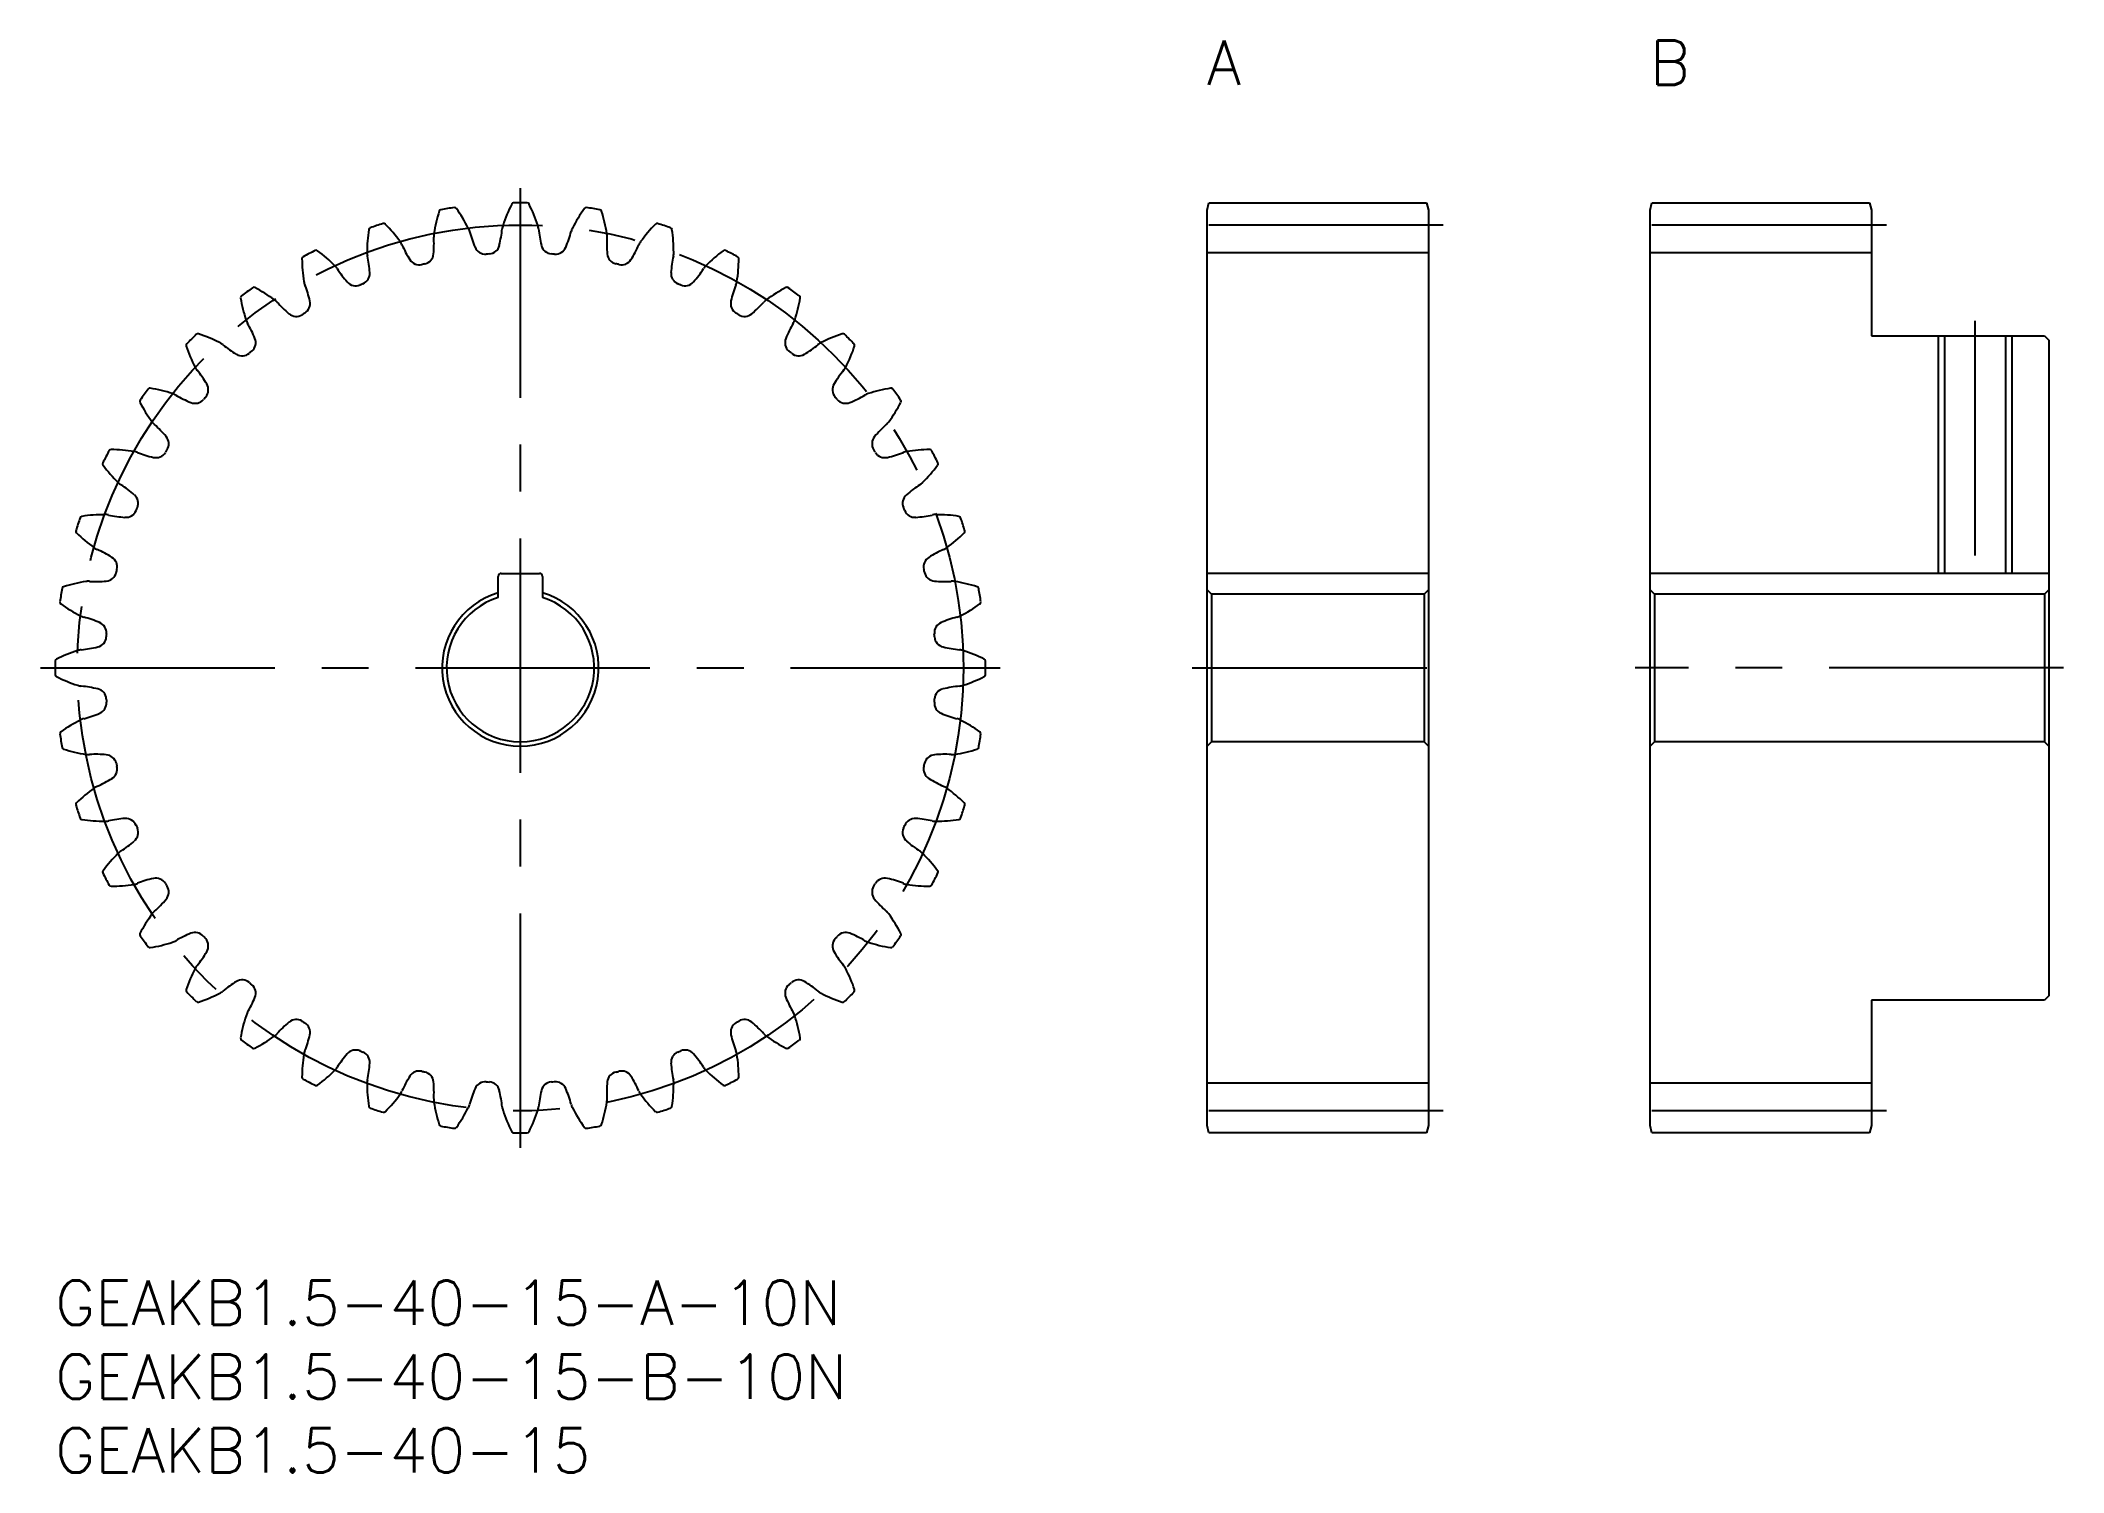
# Model space of a CAD drawing. Extents: x -1 to 136, y -13 to 84.
import ezdxf

# ---------------------------------------------------------------- set-up
doc = ezdxf.new("R2010")
doc.units = 0
doc.header["$LTSCALE"] = 0.5
doc.linetypes.add('CENTER', pattern=[50.8, 31.75, -6.35, 6.35, -6.35])
for name, color, linetype in [('MSM_CENTER', 1, 'CENTER'), ('MSM_CONTINUOUS', 7, 'CONTINUOUS'), ('MSM_NARROW', 5, 'CONTINUOUS'), ('MSM_PART_NUMBER', 7, 'CONTINUOUS')]:
    doc.layers.add(name, color=color, linetype=linetype)
doc.styles.get("Standard").update_dxf_attribs({"font": 'txt.shx', "height": 1, "bigfont": 'bigfont.shx'})

# ---------------------------------------------------------------- blocks, each defined once
blk = doc.blocks.new('*U3')
at = {"layer": 'MSM_PART_NUMBER'}
blk.add_text('GEAKB1.5-40-15-A-10N', height=3, dxfattribs=at).set_placement((0, -3))
blk = doc.blocks.new('*U4')
at = {"layer": 'MSM_PART_NUMBER'}
blk.add_text('GEAKB1.5-40-15-B-10N', height=3, dxfattribs=at).set_placement((0, -8))
blk = doc.blocks.new('*U5')
at = {"layer": 'MSM_PART_NUMBER'}
blk.add_text('GEAKB1.5-40-15', height=3, dxfattribs=at).set_placement((0, -13))
blk = doc.blocks.new('*U6')
at = {"layer": 'MSM_PART_NUMBER'}
blk.add_text('A', height=3, dxfattribs=at).set_placement((78, 81))
blk = doc.blocks.new('*U7')
at = {"layer": 'MSM_PART_NUMBER'}
blk.add_text('B', height=3, dxfattribs=at).set_placement((108, 81))

msp = doc.modelspace()

# ---------------------------------------------------------------- linework, layer by layer
at = {"layer": 'MSM_CENTER'}
for p, q in [((31.5, 9), (31.5, 74)), ((94, 71.5), (77, 71.5)), ((124, 71.5), (107, 71.5)), ((130, 65), (130, 46.9)), ((-1, 41.5), (64, 41.5)), ((77, 41.5), (94, 41.5)), ((136, 41.5), (107, 41.5)), ((94, 11.5), (77, 11.5)), ((124, 11.5), (107, 11.5))]:
    msp.add_line(p, q, dxfattribs=at)
msp.add_circle((31.5, 41.5), 30, dxfattribs=at)
at = {"layer": 'MSM_CONTINUOUS'}
for p, q in [((78, 72.5), (78.13, 73)), ((78.13, 73), (92.87, 73)), ((92.87, 73), (93, 72.5)), ((108, 72.5), (108.13, 73)), ((108.13, 73), (122.87, 73)), ((122.87, 73), (123, 72.5)), ((78, 10.5), (78, 72.5)), ((93, 72.5), (93, 10.5)), ((108, 10.5), (108, 72.5)), ((123, 72.5), (123, 64)), ((93, 69.62), (78, 69.62)), ((123, 69.62), (108, 69.62)), ((123, 64), (134.7, 64)), ((127.93, 64), (127.93, 47.9)), ((132.07, 64), (132.07, 47.9)), ((134.7, 64), (135, 63.7)), ((135, 63.7), (135, 19.3)), ((30, 46.27), (30, 47.7)), ((30.2, 47.9), (32.8, 47.9)), ((33, 47.7), (33, 46.27)), ((93, 47.9), (78, 47.9)), ((78.3, 46.5), (78, 46.8)), ((93, 46.8), (92.7, 46.5)), ((135, 47.9), (108, 47.9)), ((108.3, 46.5), (108, 46.8)), ((135, 46.8), (134.7, 46.5)), ((92.7, 46.5), (78.3, 46.5)), ((78.3, 46.5), (78.3, 36.5)), ((92.7, 46.5), (92.7, 36.5)), ((134.7, 46.5), (108.3, 46.5)), ((108.3, 46.5), (108.3, 36.5)), ((134.7, 46.5), (134.7, 36.5)), ((78.3, 36.5), (78, 36.2)), ((92.7, 36.5), (78.3, 36.5)), ((93, 36.2), (92.7, 36.5)), ((108.3, 36.5), (108, 36.2)), ((134.7, 36.5), (108.3, 36.5)), ((135, 36.2), (134.7, 36.5)), ((135, 19.3), (134.7, 19)), ((123, 19), (123, 10.5)), ((134.7, 19), (123, 19)), ((93, 13.37), (78, 13.37)), ((123, 13.37), (108, 13.37)), ((78.13, 10), (78, 10.5)), ((92.87, 10), (78.13, 10)), ((93, 10.5), (92.87, 10)), ((108.13, 10), (108, 10.5)), ((122.87, 10), (108.13, 10)), ((123, 10.5), (122.87, 10))]:
    msp.add_line(p, q, dxfattribs=at)
for centre, radius, start, end in [((31.5, 41.5), 31.5, 98.1643, 99.8357), ((27.05, 72.53), 0.15, 35.6522, 98.1643), ((19.04, 66.79), 10, 26.75, 35.6521), ((39.85, 68.43), 10, 153.3479, 162.25), ((31.04, 72.85), 0.15, 90.8357, 153.3479), ((31.5, 41.5), 31.5, 89.1643, 90.8357), ((31.96, 72.85), 0.15, 26.6522, 89.1643), ((23.15, 68.43), 10, 17.75, 26.6521), ((43.96, 66.79), 10, 144.3479, 153.25), ((35.95, 72.53), 0.15, 81.8357, 144.3478), ((31.5, 41.5), 31.5, 80.1643, 81.8357), ((21.38, 71.17), 0.15, 108.8359, 171.3479), ((31.5, 41.5), 31.5, 107.1643, 108.8357), ((22.25, 71.45), 0.15, 44.6521, 107.1643), ((15.24, 64.53), 10, 35.75, 44.6521), ((35.53, 69.4), 10, 162.3479, 171.25), ((26.14, 72.39), 0.15, 99.8357, 162.3479), ((26.87, 70.74), 1.24, 15.2171, 26.75), ((31.5, 71.1), 1.24, 162.25, 173.7829), ((31.5, 71.1), 1.24, 6.2171, 17.75), ((36.13, 70.74), 1.24, 153.25, 164.7829), ((36.86, 72.39), 0.15, 17.6521, 80.1644), ((27.47, 69.4), 10, 8.75, 17.6521), ((47.76, 64.53), 10, 135.3479, 144.25), ((40.75, 71.45), 0.15, 72.8357, 135.3478), ((31.5, 41.5), 31.5, 71.1643, 72.8357), ((41.62, 71.17), 0.15, 8.6521, 71.1644), ((31.12, 69.69), 10, 171.3479, 180.25), ((22.35, 69.65), 1.24, 24.2171, 35.75), ((31.59, 73.8), 8.89, 204.2171, 211.5128), ((16.76, 70.24), 8.89, 355.4872, 2.7829), ((26.87, 70.74), 1.24, 171.25, 182.7829), ((36.64, 73.39), 8.89, 195.2171, 202.5128), ((29.12, 70.28), 0.75, 202.5128, 274.7251), ((29.35, 70.29), 0.75, 274.275, 346.4872), ((21.43, 72.2), 8.89, 346.4872, 353.7829), ((41.57, 72.2), 8.89, 186.2171, 193.5128), ((33.65, 70.29), 0.75, 193.5128, 265.7251), ((33.88, 70.28), 0.75, 265.2749, 337.4872), ((26.36, 73.39), 8.89, 337.4872, 344.7829), ((36.13, 70.74), 1.24, 357.2171, 8.75), ((46.24, 70.24), 8.89, 177.2171, 184.5128), ((31.41, 73.8), 8.89, 328.4872, 335.7829), ((40.65, 69.65), 1.24, 144.25, 155.7829), ((31.88, 69.69), 10, 359.75, 8.6521), ((16.86, 69.22), 0.15, 117.8359, 180.3479), ((26.71, 69.28), 10, 180.3479, 189.25), ((31.5, 41.5), 31.5, 116.1643, 117.8357), ((17.68, 69.64), 0.15, 53.6521, 116.1643), ((11.84, 61.7), 10, 44.75, 53.6521), ((18.06, 67.87), 1.24, 33.2171, 44.75), ((26.53, 73.42), 8.89, 213.2171, 220.5128), ((22.35, 69.65), 1.24, 180.25, 191.7829), ((12.44, 67.58), 8.89, 4.4872, 11.7829), ((24.65, 69.55), 0.75, 211.5128, 283.7251), ((31.5, 41.5), 28.12, 103.2749, 103.7251), ((24.87, 69.6), 0.75, 283.275, 355.4872), ((31.5, 41.5), 28.12, 94.2749, 94.7251), ((31.5, 41.5), 28.12, 85.2749, 85.7251), ((38.13, 69.6), 0.75, 184.5128, 256.7251), ((31.5, 41.5), 28.13, 76.2749, 76.7251), ((38.35, 69.55), 0.75, 256.275, 328.4872), ((50.56, 67.58), 8.89, 168.2171, 175.5128), ((40.65, 69.65), 1.24, 348.2171, 359.75), ((36.47, 73.42), 8.89, 319.4872, 326.7829), ((44.94, 67.87), 1.24, 135.25, 146.7829), ((51.16, 61.7), 10, 126.3479, 135.25), ((45.32, 69.64), 0.15, 63.8357, 126.3478), ((31.5, 41.5), 31.5, 62.1643, 63.8357), ((36.29, 69.28), 10, 350.75, 359.6521), ((46.14, 69.22), 0.15, 359.6521, 62.1644), ((31.5, 41.5), 31.5, 125.1643, 126.8357), ((13.44, 67.13), 0.15, 62.6521, 125.1643), ((8.92, 58.38), 10, 53.75, 62.6521), ((18.06, 67.87), 1.24, 189.25, 200.7829), ((8.6, 64.28), 8.89, 13.4872, 20.7829), ((20.35, 68.13), 0.75, 220.5128, 292.7251), ((31.5, 41.5), 28.12, 112.2749, 112.7251), ((20.55, 68.22), 0.75, 292.275, 4.4872), ((42.45, 68.22), 0.75, 175.5128, 247.7251), ((31.5, 41.5), 28.12, 67.2749, 67.7251), ((42.65, 68.13), 0.75, 247.275, 319.4872), ((54.4, 64.28), 8.89, 159.2171, 166.5128), ((44.94, 67.87), 1.24, 339.2171, 350.75), ((54.08, 58.38), 10, 117.3479, 126.25), ((49.56, 67.13), 0.15, 54.8357, 117.3478), ((31.5, 41.5), 31.5, 53.1643, 54.8357), ((12.7, 66.59), 0.15, 126.8357, 189.3479), ((22.42, 68.19), 10, 189.3479, 198.25), ((14.1, 65.45), 1.24, 42.2171, 53.75), ((21.6, 72.25), 8.89, 222.2171, 229.5128), ((16.51, 66.18), 0.75, 301.275, 13.4872), ((46.49, 66.18), 0.75, 166.5128, 238.7251), ((41.4, 72.25), 8.89, 310.4872, 317.7829), ((48.9, 65.45), 1.24, 126.25, 137.7829), ((40.58, 68.19), 10, 341.75, 350.6521), ((50.3, 66.59), 0.15, 350.6521, 53.1644), ((14.1, 65.45), 1.24, 198.25, 209.7829), ((5.31, 60.42), 8.89, 22.4872, 29.7829), ((16.32, 66.06), 0.75, 229.5128, 301.7251), ((31.5, 41.5), 28.12, 121.2749, 121.7251), ((31.5, 41.5), 28.12, 58.2749, 58.7251), ((46.68, 66.06), 0.75, 238.275, 310.4872), ((57.69, 60.42), 8.89, 150.2171, 157.5128), ((48.9, 65.45), 1.24, 330.2171, 341.75), ((9.01, 63.34), 0.15, 135.8355, 198.3479), ((18.36, 66.44), 10, 198.3479, 207.25), ((31.5, 41.5), 31.5, 134.1643, 135.8357), ((9.66, 63.99), 0.15, 71.6521, 134.1643), ((6.56, 54.64), 10, 62.75, 71.6521), ((10.57, 62.43), 1.24, 51.2171, 62.75), ((16.91, 70.32), 8.89, 231.2171, 238.5128), ((12.83, 63.53), 0.75, 310.275, 22.4872), ((50.17, 63.53), 0.75, 157.5128, 229.7251), ((46.09, 70.32), 8.89, 301.4872, 308.7829), ((52.43, 62.43), 1.24, 117.25, 128.7829), ((56.44, 54.64), 10, 108.3479, 117.25), ((53.34, 63.99), 0.15, 45.8357, 108.3478), ((31.5, 41.5), 31.5, 44.1643, 45.8357), ((44.64, 66.44), 10, 332.75, 341.6521), ((53.99, 63.34), 0.15, 341.6521, 44.1644), ((10.57, 62.43), 1.24, 207.25, 218.7829), ((2.68, 56.09), 8.89, 31.4872, 38.7829), ((12.66, 63.38), 0.75, 238.5128, 310.7251), ((31.5, 41.5), 28.13, 130.2749, 130.7251), ((31.5, 41.5), 28.13, 49.2749, 49.7251), ((50.34, 63.38), 0.75, 229.275, 301.4872), ((60.32, 56.09), 8.89, 141.2171, 148.5128), ((52.43, 62.43), 1.24, 321.2171, 332.75), ((31.5, 41.5), 31.5, 143.1643, 144.8357), ((6.41, 60.3), 0.15, 80.6521, 143.1643), ((4.81, 50.58), 10, 71.75, 80.6521), ((9.62, 60.34), 0.75, 319.275, 31.4872), ((53.38, 60.34), 0.75, 148.5128, 220.7251), ((58.19, 50.58), 10, 99.3479, 108.25), ((56.59, 60.3), 0.15, 36.8357, 99.3478), ((31.5, 41.5), 31.5, 35.1643, 36.8357), ((5.87, 59.56), 0.15, 144.8355, 207.3479), ((14.62, 64.08), 10, 207.3479, 216.25), ((7.55, 58.9), 1.24, 60.2171, 71.75), ((12.58, 67.69), 8.89, 240.2171, 247.5128), ((9.47, 60.17), 0.75, 247.5128, 319.7251), ((31.5, 41.5), 28.12, 139.2749, 139.7251), ((31.5, 41.5), 28.12, 40.2749, 40.7251), ((53.53, 60.17), 0.75, 220.275, 292.4872), ((50.42, 67.69), 8.89, 292.4872, 299.7829), ((55.45, 58.9), 1.24, 108.25, 119.7829), ((48.38, 64.08), 10, 323.75, 332.6521), ((57.13, 59.56), 0.15, 332.6521, 35.1644), ((7.55, 58.9), 1.24, 216.25, 227.7829), ((0.75, 51.4), 8.89, 40.4872, 47.7829), ((62.25, 51.4), 8.89, 132.2171, 139.5128), ((55.45, 58.9), 1.24, 312.2171, 323.75), ((31.5, 41.5), 31.5, 152.1643, 153.8357), ((3.78, 56.14), 0.15, 89.6522, 152.1643), ((3.72, 46.29), 10, 80.75, 89.6521), ((31.5, 41.5), 28.13, 148.2749, 148.7251), ((6.94, 56.68), 0.75, 328.275, 40.4872), ((56.06, 56.68), 0.75, 139.5128, 211.7251), ((31.5, 41.5), 28.13, 31.2749, 31.7251), ((59.28, 46.29), 10, 90.3479, 99.25), ((59.22, 56.14), 0.15, 27.8357, 90.3478), ((31.5, 41.5), 31.5, 26.1643, 27.8357), ((3.36, 55.32), 0.15, 153.8359, 216.3479), ((11.3, 61.16), 10, 216.3479, 225.25), ((5.13, 54.94), 1.24, 69.2171, 80.75), ((8.72, 64.4), 8.89, 249.2171, 256.5128), ((6.82, 56.49), 0.75, 256.5128, 328.7251), ((56.18, 56.49), 0.75, 211.275, 283.4872), ((54.28, 64.4), 8.89, 283.4872, 290.7829), ((57.87, 54.94), 1.24, 99.25, 110.7829), ((51.7, 61.16), 10, 314.75, 323.6521), ((59.64, 55.32), 0.15, 323.6521, 26.1644), ((5.13, 54.94), 1.24, 225.25, 236.7829), ((-0.42, 46.47), 8.89, 49.4872, 56.7829), ((63.42, 46.47), 8.89, 123.2171, 130.5128), ((57.87, 54.94), 1.24, 303.2171, 314.75), ((4.78, 52.45), 0.75, 265.5128, 337.7251), ((4.87, 52.65), 0.75, 337.275, 49.4872), ((31.5, 41.5), 28.13, 157.2749, 157.7251), ((58.13, 52.65), 0.75, 130.5128, 202.7251), ((31.5, 41.5), 28.13, 22.2749, 22.7251), ((58.22, 52.45), 0.75, 202.275, 274.4872), ((31.5, 41.5), 31.5, 161.1643, 162.8357), ((1.55, 50.75), 0.15, 162.8359, 225.3479), ((1.83, 51.62), 0.15, 98.6522, 161.1643), ((3.31, 41.88), 10, 89.75, 98.6521), ((3.35, 50.65), 1.24, 78.2171, 89.75), ((5.42, 60.56), 8.89, 258.2171, 265.5128), ((57.58, 60.56), 8.89, 274.4872, 281.7829), ((59.65, 50.65), 1.24, 90.25, 101.7829), ((59.69, 41.88), 10, 81.3479, 90.25), ((61.17, 51.62), 0.15, 18.8357, 81.3478), ((31.5, 41.5), 31.5, 17.1643, 18.8357), ((61.45, 50.75), 0.15, 314.6522, 17.1644), ((8.47, 57.76), 10, 225.3479, 234.25), ((3.35, 50.65), 1.24, 234.25, 245.7829), ((-0.8, 41.41), 8.89, 58.4872, 65.7829), ((63.8, 41.41), 8.89, 114.2171, 121.5128), ((59.65, 50.65), 1.24, 294.2171, 305.75), ((54.53, 57.76), 10, 305.75, 314.6521), ((3.4, 48.13), 0.75, 274.5128, 346.7251), ((3.45, 48.35), 0.75, 346.275, 58.4872), ((31.5, 41.5), 28.13, 166.2749, 166.7251), ((59.55, 48.35), 0.75, 121.5128, 193.7251), ((31.5, 41.5), 28.13, 13.2749, 13.7251), ((59.6, 48.13), 0.75, 193.275, 265.4872), ((31.5, 41.5), 31.5, 170.1643, 171.8357), ((0.61, 46.86), 0.15, 107.6522, 170.1643), ((3.6, 37.47), 10, 98.75, 107.6521), ((2.26, 46.13), 1.24, 87.2171, 98.75), ((2.76, 56.24), 8.89, 267.2171, 274.5128), ((31.5, 41.5), 5.3, 106.4405, 73.5595), ((30.2, 47.7), 0.2, 90, 180), ((32.8, 47.7), 0.2, 0, 90), ((60.24, 56.24), 8.89, 265.4872, 272.7829), ((60.74, 46.13), 1.24, 81.25, 92.7829), ((59.4, 37.47), 10, 72.3479, 81.25), ((62.39, 46.86), 0.15, 9.8357, 72.3478), ((31.5, 41.5), 31.5, 8.1643, 9.8357), ((0.47, 45.95), 0.15, 171.8357, 234.3479), ((6.21, 53.96), 10, 234.3479, 243.25), ((31.5, 41.5), 5, 107.4576, 72.5424), ((56.79, 53.96), 10, 296.75, 305.6521), ((62.53, 45.95), 0.15, 305.6522, 8.1643), ((2.26, 46.13), 1.24, 243.25, 254.7829), ((-0.39, 36.36), 8.89, 67.4872, 74.7829), ((2.72, 43.88), 0.75, 355.275, 67.4872), ((60.28, 43.88), 0.75, 112.5128, 184.7251), ((63.39, 36.36), 8.89, 105.2171, 112.5128), ((60.74, 46.13), 1.24, 285.2171, 296.75), ((4.57, 33.15), 10, 107.75, 116.6521), ((1.9, 41.5), 1.24, 96.2171, 107.75), ((0.8, 51.57), 8.89, 276.2171, 283.5128), ((2.71, 43.65), 0.75, 283.5128, 355.7251), ((31.5, 41.5), 28.13, 175.2749, 175.7251), ((31.5, 41.5), 28.12, 4.2749, 4.7251), ((60.29, 43.65), 0.75, 184.275, 256.4872), ((62.2, 51.57), 8.89, 256.4872, 263.7829), ((61.1, 41.5), 1.24, 72.25, 83.7829), ((58.43, 33.15), 10, 63.3479, 72.25), ((0.15, 41.96), 0.15, 116.6522, 179.1643), ((31.5, 41.5), 31.5, 179.1643, 180.8357), ((62.85, 41.96), 0.15, 0.8357, 63.3478), ((31.5, 41.5), 31.5, 359.1643, 0.8357), ((0.15, 41.04), 0.15, 180.8359, 243.3479), ((4.57, 49.85), 10, 243.3479, 252.25), ((1.9, 41.5), 1.24, 252.25, 263.7829), ((0.8, 31.43), 8.89, 76.4872, 83.7829), ((2.71, 39.35), 0.75, 4.275, 76.4872), ((60.29, 39.35), 0.75, 103.5128, 175.7251), ((62.2, 31.43), 8.89, 96.2171, 103.5128), ((61.1, 41.5), 1.24, 276.2171, 287.75), ((58.43, 49.85), 10, 287.75, 296.6521), ((62.85, 41.04), 0.15, 296.6522, 359.1643), ((-0.39, 46.64), 8.89, 285.2171, 292.5128), ((2.72, 39.12), 0.75, 292.5128, 4.7251), ((31.5, 41.5), 28.12, 184.2749, 184.7251), ((31.5, 41.5), 28.13, 355.2749, 355.7251), ((60.28, 39.12), 0.75, 175.275, 247.4872), ((63.39, 46.64), 8.89, 247.4872, 254.7829), ((0.47, 37.05), 0.15, 125.6522, 188.1643), ((31.5, 41.5), 31.5, 188.1643, 189.8357), ((6.21, 29.04), 10, 116.75, 125.6521), ((2.26, 36.87), 1.24, 105.2171, 116.75), ((60.74, 36.87), 1.24, 63.25, 74.7829), ((56.79, 29.04), 10, 54.3479, 63.25), ((31.5, 41.5), 31.5, 350.1643, 351.8357), ((62.53, 37.05), 0.15, 351.8357, 54.3478), ((0.61, 36.14), 0.15, 189.8357, 252.3479), ((3.6, 45.53), 10, 252.3479, 261.25), ((2.26, 36.87), 1.24, 261.25, 272.7829), ((2.76, 26.76), 8.89, 85.4872, 92.7829), ((60.24, 26.76), 8.89, 87.2171, 94.5128), ((60.74, 36.87), 1.24, 267.2171, 278.75), ((59.4, 45.53), 10, 278.75, 287.6521), ((62.39, 36.14), 0.15, 287.6522, 350.1643), ((3.4, 34.87), 0.75, 13.275, 85.4872), ((3.45, 34.65), 0.75, 301.5128, 13.7251), ((31.5, 41.5), 28.12, 193.2749, 193.7251), ((59.55, 34.65), 0.75, 166.275, 238.4872), ((31.5, 41.5), 28.13, 346.2749, 346.7251), ((59.6, 34.87), 0.75, 94.5128, 166.7251), ((8.47, 25.24), 10, 125.75, 134.6521), ((3.35, 32.35), 1.24, 114.2171, 125.75), ((-0.8, 41.59), 8.89, 294.2171, 301.5128), ((63.8, 41.59), 8.89, 238.4872, 245.7829), ((59.65, 32.35), 1.24, 54.25, 65.7829), ((54.53, 25.24), 10, 45.3479, 54.25), ((1.55, 32.25), 0.15, 134.6521, 197.1643), ((31.5, 41.5), 31.5, 197.1643, 198.8357), ((31.5, 41.5), 31.5, 341.1643, 342.8357), ((61.45, 32.25), 0.15, 342.8357, 45.3478), ((1.83, 31.38), 0.15, 198.8357, 261.3479), ((3.31, 41.12), 10, 261.3479, 270.25), ((3.35, 32.35), 1.24, 270.25, 281.7829), ((5.42, 22.44), 8.89, 94.4872, 101.7829), ((4.78, 30.55), 0.75, 22.275, 94.4872), ((4.87, 30.35), 0.75, 310.5128, 22.7251), ((31.5, 41.5), 28.12, 202.2749, 202.7251), ((58.13, 30.35), 0.75, 157.275, 229.4872), ((31.5, 41.5), 28.12, 337.2749, 337.7251), ((58.22, 30.55), 0.75, 85.5128, 157.7251), ((57.58, 22.44), 8.89, 78.2171, 85.5128), ((59.65, 32.35), 1.24, 258.2171, 269.75), ((59.69, 41.12), 10, 269.75, 278.6521), ((61.17, 31.38), 0.15, 278.6521, 341.1643), ((11.3, 21.84), 10, 134.75, 143.6521), ((5.13, 28.06), 1.24, 123.2171, 134.75), ((-0.42, 36.53), 8.89, 303.2171, 310.5128), ((63.42, 36.53), 8.89, 229.4872, 236.7829), ((57.87, 28.06), 1.24, 45.25, 56.7829), ((51.7, 21.84), 10, 36.3479, 45.25), ((3.36, 27.68), 0.15, 143.6521, 206.1643), ((31.5, 41.5), 31.5, 206.1643, 207.8357), ((31.5, 41.5), 31.5, 332.1643, 333.8357), ((59.64, 27.68), 0.15, 333.8357, 36.3478), ((3.78, 26.86), 0.15, 207.8357, 270.3479), ((3.72, 36.71), 10, 270.3479, 279.25), ((5.13, 28.06), 1.24, 279.25, 290.7829), ((8.72, 18.6), 8.89, 103.4872, 110.7829), ((6.82, 26.51), 0.75, 31.275, 103.4872), ((31.5, 41.5), 28.13, 211.2749, 211.7251), ((6.94, 26.32), 0.75, 319.5128, 31.7251), ((56.06, 26.32), 0.75, 148.275, 220.4872), ((31.5, 41.5), 28.13, 328.2749, 328.7251), ((56.18, 26.51), 0.75, 76.5128, 148.7251), ((54.28, 18.6), 8.89, 69.2171, 76.5128), ((57.87, 28.06), 1.24, 249.2171, 260.75), ((59.28, 36.71), 10, 260.75, 269.6521), ((59.22, 26.86), 0.15, 269.6521, 332.1643), ((14.62, 18.92), 10, 143.75, 152.6521), ((7.55, 24.1), 1.24, 132.2171, 143.75), ((0.75, 31.6), 8.89, 312.2171, 319.5128), ((62.25, 31.6), 8.89, 220.4872, 227.7829), ((55.45, 24.1), 1.24, 36.25, 47.7829), ((48.38, 18.92), 10, 27.3479, 36.25), ((5.87, 23.44), 0.15, 152.6522, 215.1643), ((31.5, 41.5), 31.5, 215.1643, 216.8357), ((12.58, 15.31), 8.89, 112.4872, 119.7829), ((9.47, 22.83), 0.75, 40.275, 112.4872), ((31.5, 41.5), 28.12, 220.2749, 220.7251), ((31.5, 41.5), 28.13, 319.2749, 319.7251), ((53.53, 22.83), 0.75, 67.5128, 139.7251), ((50.42, 15.31), 8.89, 60.2171, 67.5128), ((31.5, 41.5), 31.5, 323.1643, 324.8357), ((57.13, 23.44), 0.15, 324.8357, 27.3478), ((6.41, 22.7), 0.15, 216.8357, 279.3479), ((4.81, 32.42), 10, 279.3479, 288.25), ((7.55, 24.1), 1.24, 288.25, 299.7829), ((2.68, 26.91), 8.89, 321.2171, 328.5128), ((9.62, 22.66), 0.75, 328.5128, 40.7251), ((53.38, 22.66), 0.75, 139.275, 211.4872), ((60.32, 26.91), 8.89, 211.4872, 218.7829), ((55.45, 24.1), 1.24, 240.2171, 251.75), ((58.19, 32.42), 10, 251.75, 260.6521), ((56.59, 22.7), 0.15, 260.6521, 323.1643), ((18.36, 16.56), 10, 152.75, 161.6521), ((10.57, 20.57), 1.24, 141.2171, 152.75), ((52.43, 20.57), 1.24, 27.25, 38.7829), ((44.64, 16.56), 10, 18.3479, 27.25), ((9.01, 19.66), 0.15, 161.6521, 224.1643), ((31.5, 41.5), 31.5, 224.1643, 225.8357), ((6.56, 28.36), 10, 288.3479, 297.25), ((10.57, 20.57), 1.24, 297.25, 308.7829), ((16.91, 12.68), 8.89, 121.4872, 128.7829), ((12.66, 19.62), 0.75, 49.275, 121.4872), ((5.31, 22.58), 8.89, 330.2171, 337.5128), ((31.5, 41.5), 28.13, 229.2749, 229.7251), ((12.83, 19.47), 0.75, 337.5128, 49.7251), ((50.17, 19.47), 0.75, 130.275, 202.4872), ((57.69, 22.58), 8.89, 202.4872, 209.7829), ((31.5, 41.5), 28.12, 310.2749, 310.7251), ((50.34, 19.62), 0.75, 58.5128, 130.7251), ((46.09, 12.68), 8.89, 51.2171, 58.5128), ((52.43, 20.57), 1.24, 231.2171, 242.75), ((56.44, 28.36), 10, 242.75, 251.6521), ((31.5, 41.5), 31.5, 314.1643, 315.8357), ((53.99, 19.66), 0.15, 315.8357, 18.3478), ((9.66, 19.01), 0.15, 225.8357, 288.3478), ((22.42, 14.81), 10, 161.75, 170.6521), ((14.1, 17.55), 1.24, 150.2171, 161.75), ((48.9, 17.55), 1.24, 18.25, 29.7829), ((40.58, 14.81), 10, 9.3479, 18.25), ((53.34, 19.01), 0.15, 251.6521, 314.1643), ((8.92, 24.62), 10, 297.3479, 306.25), ((14.1, 17.55), 1.24, 306.25, 317.7829), ((21.6, 10.75), 8.89, 130.4872, 137.7829), ((16.32, 16.94), 0.75, 58.275, 130.4872), ((31.5, 41.5), 28.13, 238.2749, 238.7251), ((16.51, 16.82), 0.75, 346.5128, 58.725), ((8.6, 18.72), 8.89, 339.2171, 346.5128), ((46.49, 16.82), 0.75, 121.275, 193.4872), ((54.4, 18.72), 8.89, 193.4872, 200.7829), ((31.5, 41.5), 28.12, 301.2749, 301.7251), ((46.68, 16.94), 0.75, 49.5128, 121.7251), ((41.4, 10.75), 8.89, 42.2171, 49.5128), ((48.9, 17.55), 1.24, 222.2171, 233.75), ((54.08, 24.62), 10, 233.75, 242.6521), ((12.7, 16.41), 0.15, 170.6521, 233.1643), ((31.5, 41.5), 31.5, 233.1643, 234.8357), ((13.44, 15.87), 0.15, 234.8357, 297.3478), ((26.71, 13.72), 10, 170.75, 179.6521), ((18.06, 15.13), 1.24, 159.2171, 170.75), ((26.53, 9.58), 8.89, 139.4872, 146.7829), ((20.35, 14.87), 0.75, 67.275, 139.4872), ((31.5, 41.5), 28.13, 247.2749, 247.7251), ((20.55, 14.78), 0.75, 355.5128, 67.725), ((42.45, 14.78), 0.75, 112.275, 184.4872), ((31.5, 41.5), 28.12, 292.2749, 292.7251), ((42.65, 14.87), 0.75, 40.5128, 112.7251), ((36.47, 9.58), 8.89, 33.2171, 40.5128), ((44.94, 15.13), 1.24, 9.25, 20.7829), ((36.29, 13.72), 10, 0.3479, 9.25), ((49.56, 15.87), 0.15, 242.6521, 305.1643), ((31.5, 41.5), 31.5, 305.1643, 306.8357), ((50.3, 16.41), 0.15, 306.8357, 9.3478), ((16.86, 13.78), 0.15, 179.6521, 242.1643), ((11.84, 21.3), 10, 306.3479, 315.25), ((18.06, 15.13), 1.24, 315.25, 326.7829), ((12.44, 15.42), 8.89, 348.2171, 355.5128), ((31.59, 9.2), 8.89, 148.4872, 155.7829), ((24.65, 13.45), 0.75, 76.275, 148.4872), ((31.5, 41.5), 28.12, 256.2749, 256.7251), ((24.87, 13.4), 0.75, 4.5128, 76.7251), ((38.13, 13.4), 0.75, 103.275, 175.4872), ((31.5, 41.5), 28.13, 283.2749, 283.7251), ((38.35, 13.45), 0.75, 31.5128, 103.7251), ((31.41, 9.2), 8.89, 24.2171, 31.5128), ((50.56, 15.42), 8.89, 184.4872, 191.7829), ((44.94, 15.13), 1.24, 213.2171, 224.75), ((51.16, 21.3), 10, 224.75, 233.6521), ((46.14, 13.78), 0.15, 297.8357, 0.3478), ((31.5, 41.5), 31.5, 242.1643, 243.8357), ((17.68, 13.36), 0.15, 243.8357, 306.3478), ((22.35, 13.35), 1.24, 168.2171, 179.75), ((31.12, 13.31), 10, 179.75, 188.6521), ((15.24, 18.47), 10, 315.3479, 324.25), ((22.35, 13.35), 1.24, 324.25, 335.7829), ((16.76, 12.76), 8.89, 357.2171, 4.5128), ((36.64, 9.61), 8.89, 157.4872, 164.7829), ((29.12, 12.72), 0.75, 85.275, 157.4872), ((31.5, 41.5), 28.13, 265.2749, 265.7251), ((29.35, 12.71), 0.75, 13.5128, 85.7251), ((21.43, 10.8), 8.89, 6.2171, 13.5128), ((41.57, 10.8), 8.89, 166.4872, 173.7829), ((33.65, 12.71), 0.75, 94.275, 166.4872), ((31.5, 41.5), 28.12, 274.2749, 274.7251), ((33.88, 12.72), 0.75, 22.5128, 94.7251), ((26.36, 9.61), 8.89, 15.2171, 22.5128), ((46.24, 12.76), 8.89, 175.4872, 182.7829), ((40.65, 13.35), 1.24, 204.2171, 215.75), ((47.76, 18.47), 10, 215.75, 224.6521), ((31.88, 13.31), 10, 351.3479, 0.25), ((40.65, 13.35), 1.24, 0.25, 11.7829), ((45.32, 13.36), 0.15, 233.6521, 296.1643), ((31.5, 41.5), 31.5, 296.1643, 297.8357), ((21.38, 11.83), 0.15, 188.6521, 251.1643), ((31.5, 41.5), 31.5, 251.1643, 252.8357), ((22.25, 11.55), 0.15, 252.8357, 315.3478), ((26.87, 12.26), 1.24, 177.2171, 188.75), ((35.53, 13.6), 10, 188.75, 197.6521), ((19.04, 16.21), 10, 324.3479, 333.25), ((26.87, 12.26), 1.24, 333.25, 344.7829), ((31.5, 11.9), 1.24, 186.2171, 197.75), ((39.85, 14.57), 10, 197.75, 206.6521), ((23.15, 14.57), 10, 333.3479, 342.25), ((31.5, 11.9), 1.24, 342.25, 353.7829), ((36.13, 12.26), 1.24, 195.2171, 206.75), ((43.96, 16.21), 10, 206.75, 215.6521), ((27.47, 13.6), 10, 342.3479, 351.25), ((36.13, 12.26), 1.24, 351.25, 2.7829), ((40.75, 11.55), 0.15, 224.6521, 287.1643), ((31.5, 41.5), 31.5, 287.1643, 288.8357), ((41.62, 11.83), 0.15, 288.8357, 351.3478), ((26.14, 10.61), 0.15, 197.6521, 260.1643), ((31.5, 41.5), 31.5, 260.1643, 261.8357), ((27.05, 10.47), 0.15, 261.8357, 324.3478), ((31.04, 10.15), 0.15, 206.6521, 269.1643), ((31.5, 41.5), 31.5, 269.1643, 270.8357), ((31.96, 10.15), 0.15, 270.8357, 333.3478), ((35.95, 10.47), 0.15, 215.6521, 278.1643), ((31.5, 41.5), 31.5, 278.1643, 279.8357), ((36.86, 10.61), 0.15, 279.8357, 342.3478)]:
    msp.add_arc(centre, radius, start, end, dxfattribs=at)
at = {"layer": 'MSM_NARROW'}
for p, q in [((127.5, 64), (127.5, 47.9)), ((132.5, 64), (132.5, 47.9))]:
    msp.add_line(p, q, dxfattribs=at)

# ---------------------------------------------------------------- block references
at = {"layer": 'MSM_CONTINUOUS'}
for name in ['*U6', '*U7', '*U3', '*U4', '*U5']:
    msp.add_blockref(name, (0, 0), dxfattribs=at)

doc.saveas('drawing.dxf')
